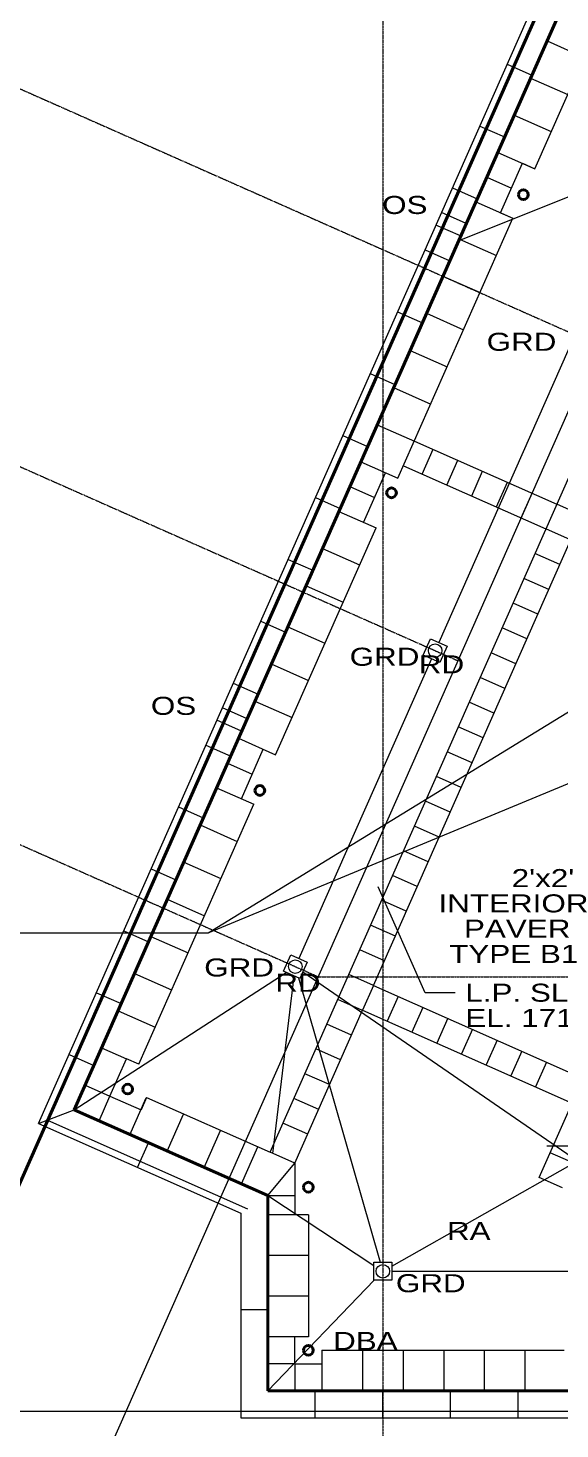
# Model space of a CAD drawing. Header units: inches. Extents: x -40190 to 0, y -3216 to 2257.
# Drawn here: x -24616 to -24144, y -34 to 1208 of the extents above; entities that cross this region are included whole.
import ezdxf
from ezdxf import colors
from ezdxf.entities.mleader import LeaderData, LeaderLine
from ezdxf.enums import TextEntityAlignment as Align
from ezdxf.math import Vec2, Vec3

# ---------------------------------------------------------------- set-up
doc = ezdxf.new("R2010")
doc.units = ezdxf.units.IN
doc.header["$LTSCALE"] = 0.5
doc.header["$MEASUREMENT"] = 0
doc.linetypes.add('A113$0$CENTER', pattern=[2, 1.25, -0.25, 0.25, -0.25])
for name, color, linetype in [('A113$0$63', 8, 'Continuous'), ('A113$0$A roof pave', 8, 'Continuous'), ('A113$0$A-ANNO-TEXT', 8, 'Continuous'), ('A113$0$A-GRID-GRD13-14', 8, 'Continuous'), ('A113$0$A-GRID-GRDP0-15', 8, 'Continuous'), ('A113$0$A-roof cope', 8, 'Continuous'), ('A113$0$A-roof davi', 8, 'Continuous'), ('A113$0$bp113 - A-ROOF-CRTS', 8, 'Continuous'), ('A113$0$bp113 - A-ROOF-RFDR', 8, 'Continuous'), ('A113$0$C-PROP', 8, 'Continuous'), ('A113$0$Items below', 8, 'Continuous'), ('E-Anno-Note', 6, 'Continuous'), ('XREF', 7, 'Continuous')]:
    doc.layers.add(name, color=color, linetype=linetype)
doc.styles.add('A113$0$style-Arial', font='arial.ttf')
doc.styles.add('MAMEP ANNO', font='arial.ttf', dxfattribs={"height": 0.101562})

# ---------------------------------------------------------------- blocks, each defined once
blk = doc.blocks.new('A113')
at = {"layer": 'A113$0$A roof pave', "lineweight": 13}
for p, q in [((-24166.1896, 1083.1219, -2660.425), (-24064.1638, 1313.5448, -2660.425)), ((-24400.9701, 211.5883, -2660.425), (-23933.0149, 1268.4548, -2660.425)), ((-24309.3336, 359.3202, -2660.425), (-23949.8162, 1171.2304, -2660.425)), ((-24196.5956, 1044.0902, -2660.425), (-24177.1621, 1087.9803, -2660.425)), ((-24177.1621, 1087.9803, -2660.425), (-24166.1896, 1083.1219, -2660.425)), ((-24196.5956, 1044.0902, -2660.425), (-24185.6231, 1039.2318, -2660.425)), ((-24287.6489, 808.8088, -2660.425), (-24185.6231, 1039.2318, -2660.425)), ((-24273.0029, 841.8863, -2660.425), (-24146.659, 785.9443, -2660.425)), ((-24282.7197, 819.9413, -2660.425), (-24156.3758, 763.9992, -2660.425)), ((-24318.0549, 769.7771, -2660.425), (-24298.6214, 813.6672, -2660.425)), ((-24396.1079, 563.8565, -2660.425), (-24307.0823, 764.9188, -2660.425)), ((-24426.5146, 524.8231, -2660.425), (-24407.0812, 568.7132, -2660.425)), ((-24517.5672, 289.5435, -2660.425), (-24415.5414, 519.9664, -2660.425)), ((-24309.3336, 359.3202, -2660.425), (-24123.2279, 276.9171, -2660.425)), ((-24379.0236, 201.8749, -2660.425), (-24319.0765, 337.3868, -2660.425)), ((-24319.0765, 337.3868, -2660.425), (-24132.9791, 254.9873, -2660.425)), ((-24543.1542, 261.3953, -2660.425), (-24528.5404, 294.4002, -2660.425)), ((-24517.5688, 289.5442, -2660.425), (-24528.5421, 294.4009, -2660.425)), ((-24543.1542, 261.3953, -2660.425), (-24515.524, 249.1663, -2660.425)), ((-24510.6953, 260.1742, -2660.425), (-24515.5159, 249.1849, -2660.425)), ((-24510.7035, 260.1556, -2660.425), (-24400.9701, 211.5883, -2660.425)), ((-24162.2327, 189.198, -2660.425), (-24132.9791, 254.9873, -2660.425)), ((-24379.0236, 201.8749, -2660.425), (-24379.0236, 156.0949, -2660.425)), ((-24141.5541, 179.9985, -2660.425), (-24162.2327, 189.198, -2660.425)), ((-24367.0236, 156.0949, -2660.425), (-24367.0236, 48.0949, -2660.425)), ((-24379.0236, 24.0949, -2660.425), (-24379.0236, 48.0949, -2660.425)), ((-24367.0236, 48.0949, -2660.425), (-24379.0236, 48.0949, -2660.425)), ((-24355.0236, 36.0949, -2660.425), (-24140.3134, 36.0949, -2660.425)), ((-24355.0236, 36.0949, -2660.425), (-24355.0236, 24.0949, -2660.425)), ((-24379.0236, 24.0949, -2660.425), (-24355.0236, 24.0949, -2660.425))]:
    blk.add_line(p, q, dxfattribs=at)
at = {"layer": 'A113$0$A roof pave', "lineweight": 0}
for p, q in [((-24155.3818, 1196.4497, -2660.425), (-24122.4643, 1181.8746, -2660.425)), ((-24169.9569, 1163.5321, -2660.425), (-24137.0394, 1148.957, -2660.425)), ((-24184.532, 1130.6146, -2660.425), (-24151.6145, 1116.0395, -2660.425)), ((-24199.1072, 1097.697, -2660.425), (-24166.1896, 1083.1219, -2660.425)), ((-24208.8239, 1075.752, -2660.425), (-24186.8789, 1066.0352, -2660.425)), ((-24218.5406, 1053.8069, -2660.425), (-24185.6231, 1039.2318, -2660.425)), ((-24233.1158, 1020.8893, -2660.425), (-24200.1982, 1006.3142, -2660.425)), ((-24247.6909, 987.9718, -2660.425), (-24214.7733, 973.3967, -2660.425)), ((-24262.266, 955.0542, -2660.425), (-24229.3484, 940.4791, -2660.425)), ((-24276.8411, 922.1367, -2660.425), (-24243.9235, 907.5615, -2660.425)), ((-24291.4162, 889.2191, -2660.425), (-24258.4986, 874.644, -2660.425)), ((-24305.9913, 856.3015, -2660.425), (-24273.0737, 841.7264, -2660.425)), ((-24266.101, 812.5829, -2660.425), (-24256.3843, 834.528, -2660.425)), ((-24320.5664, 823.384, -2660.425), (-24287.6489, 808.8088, -2660.425)), ((-24244.156, 802.8662, -2660.425), (-24234.4392, 824.8112, -2660.425)), ((-24222.2109, 793.1494, -2660.425), (-24212.4942, 815.0945, -2660.425)), ((-24330.2832, 801.4389, -2660.425), (-24308.3381, 791.7222, -2660.425)), ((-24200.2659, 783.4327, -2660.425), (-24190.5491, 805.3777, -2660.425)), ((-24178.3208, 773.7159, -2660.425), (-24168.6041, 795.661, -2660.425)), ((-24124.714, 776.2275, -2660.425), (-24146.659, 785.9443, -2660.425)), ((-24339.9999, 779.4939, -2660.425), (-24307.0823, 764.9188, -2660.425)), ((-24134.4307, 754.2825, -2660.425), (-24156.3758, 763.9992, -2660.425)), ((-24354.575, 746.5763, -2660.425), (-24321.6575, 732.0012, -2660.425)), ((-24144.1475, 732.3374, -2660.425), (-24166.0925, 742.0542, -2660.425)), ((-24153.8642, 710.3924, -2660.425), (-24175.8093, 720.1091, -2660.425)), ((-24369.1501, 713.6587, -2660.425), (-24336.2326, 699.0836, -2660.425)), ((-24163.581, 688.4473, -2660.425), (-24185.526, 698.1641, -2660.425)), ((-24385.3594, 677.2394, -2660.425), (-24352.4299, 662.665, -2660.425)), ((-24173.2977, 666.5023, -2660.425), (-24195.2427, 676.219, -2660.425)), ((-24183.0144, 644.5572, -2660.425), (-24204.9595, 654.274, -2660.425)), ((-24399.9337, 644.3099, -2660.425), (-24367.0043, 629.7355, -2660.425)), ((-24192.7312, 622.6122, -2660.425), (-24214.6762, 632.3289, -2660.425)), ((-24414.5081, 611.3804, -2660.425), (-24381.5786, 596.806, -2660.425)), ((-24202.4479, 600.6672, -2660.425), (-24224.393, 610.3839, -2660.425)), ((-24212.1647, 578.7221, -2660.425), (-24234.1097, 588.4389, -2660.425)), ((-24429.0825, 578.4509, -2660.425), (-24396.1079, 563.8565, -2660.425)), ((-24221.8814, 556.7771, -2660.425), (-24243.8265, 566.4938, -2660.425)), ((-24438.7959, 556.5044, -2660.425), (-24416.7979, 546.7682, -2660.425)), ((-24448.5093, 534.5578, -2660.425), (-24415.5414, 519.9664, -2660.425)), ((-24231.5981, 534.832, -2660.425), (-24253.5432, 544.5488, -2660.425)), ((-24241.3149, 512.887, -2660.425), (-24263.2599, 522.6037, -2660.425)), ((-24463.0794, 501.6381, -2660.425), (-24430.1115, 487.0467, -2660.425)), ((-24251.0316, 490.9419, -2660.425), (-24272.9767, 500.6587, -2660.425)), ((-24260.7484, 468.9969, -2660.425), (-24282.6934, 478.7136, -2660.425)), ((-24477.6495, 468.7183, -2660.425), (-24444.6816, 454.1269, -2660.425)), ((-24270.4651, 447.0519, -2660.425), (-24292.4102, 456.7686, -2660.425)), ((-24492.2196, 435.7985, -2660.425), (-24459.2517, 421.2071, -2660.425)), ((-24280.1819, 425.1068, -2660.425), (-24302.1269, 434.8236, -2660.425)), ((-24289.8986, 403.1618, -2660.425), (-24311.8436, 412.8785, -2660.425)), ((-24506.7897, 402.8787, -2660.425), (-24473.8218, 388.2873, -2660.425)), ((-24299.6153, 381.2167, -2660.425), (-24321.5604, 390.9335, -2660.425)), ((-24521.3598, 369.9589, -2660.425), (-24488.3919, 355.3675, -2660.425)), ((-24309.3321, 359.2717, -2660.425), (-24331.2771, 368.9884, -2660.425)), ((-24309.3336, 359.3202, -2660.425), (-24319.0765, 337.3868, -2660.425)), ((-24287.3886, 349.6035, -2660.425), (-24297.1315, 327.6701, -2660.425)), ((-24535.9299, 337.0391, -2660.425), (-24502.9619, 322.4477, -2660.425)), ((-24319.0488, 337.3266, -2660.425), (-24340.9939, 347.0434, -2660.425)), ((-24265.4451, 339.9353, -2660.425), (-24275.188, 318.0019, -2660.425)), ((-24328.7656, 315.3816, -2660.425), (-24350.7106, 325.0983, -2660.425)), ((-24243.5015, 330.2671, -2660.425), (-24253.2445, 308.3337, -2660.425)), ((-24221.558, 320.5989, -2660.425), (-24231.301, 298.6655, -2660.425)), ((-24199.6145, 310.9308, -2660.425), (-24209.3575, 288.9974, -2660.425)), ((-24550.5, 304.1193, -2660.425), (-24528.5404, 294.4002, -2660.425)), ((-24338.4823, 293.4366, -2660.425), (-24360.4273, 303.1533, -2660.425)), ((-24177.671, 301.2626, -2660.425), (-24187.414, 279.3292, -2660.425)), ((-24155.8341, 291.3543, -2660.425), (-24165.4704, 269.661, -2660.425)), ((-24348.199, 271.4915, -2660.425), (-24370.1441, 281.2082, -2660.425)), ((-24565.1088, 271.1122, -2660.425), (-24543.1525, 261.3945, -2660.425)), ((-24552.777, 239.3558, -2660.425), (-24543.1323, 261.3424, -2660.425)), ((-24525.2957, 226.8902, -2660.425), (-24510.894, 259.7214, -2660.425)), ((-24357.9158, 249.5465, -2660.425), (-24379.8608, 259.2632, -2660.425)), ((-24492.3281, 212.4286, -2660.425), (-24477.9264, 245.2597, -2660.425)), ((-24367.6325, 227.6014, -2660.425), (-24389.5776, 237.3182, -2660.425)), ((-24459.3606, 197.967, -2660.425), (-24444.9588, 230.7981, -2660.425)), ((-24426.393, 183.5054, -2660.425), (-24411.9912, 216.3365, -2660.425)), ((-24379.0399, 201.8382, -2660.425), (-24400.9849, 211.5549, -2660.425)), ((-24129.421, 200.8686, -2660.425), (-24152.4815, 211.1278, -2660.425)), ((-24403.0758, 173.1421, -2660.425), (-24379.0236, 201.8749, -2660.425)), ((-24403.0236, 173.1287, -2660.425), (-24379.0236, 173.1287, -2660.425)), ((-24367.0236, 156.0949, -2660.425), (-24403.0236, 156.0949, -2660.425)), ((-24367.0236, 120.0949, -2660.425), (-24403.0236, 120.0949, -2660.425)), ((-24367.0236, 84.0949, -2660.425), (-24403.0236, 84.0949, -2660.425)), ((-24379.0236, 48.0949, -2660.425), (-24403.0236, 48.0949, -2660.425)), ((-24319.0236, 36.0949, -2660.425), (-24319.0236, 0.0949, -2660.425)), ((-24283.0236, 36.0949, -2660.425), (-24283.0236, 0.0949, -2660.425)), ((-24247.0236, 36.0949, -2660.425), (-24247.0236, 0.0949, -2660.425)), ((-24211.0236, 36.0949, -2660.425), (-24211.0236, 0.0949, -2660.425)), ((-24175.0236, 36.0949, -2660.425), (-24175.0236, 0.0949, -2660.425)), ((-24379.0236, 24.0949, -2660.425), (-24403.0236, 24.0949, -2660.425)), ((-24379.0236, 24.0949, -2660.425), (-24379.0236, 0.0949, -2660.425)), ((-24355.0236, 24.0949, -2660.425), (-24355.0236, 0.0949, -2660.425))]:
    blk.add_line(p, q, dxfattribs=at)
at = {"layer": 'A113$0$A-ANNO-TEXT', "lineweight": 0}
blk.add_line((-24455.8634, 405.8801), (-23883.392, 643.2295), dxfattribs=at)
at = {"layer": 'A113$0$A-ANNO-TEXT', "lineweight": 0, "flags": 128}
for points in [[(-23986.0527, 1107.6613), (-24012.6874, 1107.6613), (-24232.112, 1019.8076)], [(-24773.8061, 405.8801), (-24455.8634, 405.8801), (-23936.0045, 724.7717)], [(-24236.8108, 352.8848), (-24263.4455, 352.8848), (-24305.0791, 446.9135)]]:
    blk.add_lwpolyline(points, dxfattribs=at)
at = {"layer": 'A113$0$A-GRID-GRD13-14', "lineweight": 0}
blk.add_line((-23034.8887, 216.9988, 0.001), (-24155.5004, 216.9988, 0.001), dxfattribs=at)
at = {"layer": 'A113$0$A-GRID-GRDP0-15', "linetype": 'A113$0$CENTER', "lineweight": 0}
for p, q in [((-24301.0236, 2113.2362), (-24301.0236, -676.9046)), ((-24943.0764, 1295.7705), (-24110.5721, 927.1574)), ((-25072.9294, 1018.4055), (-24234.537, 647.1853)), ((-25191.031, 735.7705), (-24358.5266, 367.1574)), ((-24358.5266, 367.1574), (-20364.9322, 367.1574))]:
    blk.add_line(p, q, dxfattribs=at)
at = {"layer": 'A113$0$A-GRID-GRDP0-15', "lineweight": 0}
blk.add_line((-23943.3256, 1304.8799), (-24820.8121, -676.9042), dxfattribs=at)
at = {"layer": 'A113$0$A-GRID-GRDP0-15', "lineweight": 0, "flags": 128}
blk.add_lwpolyline([(-24712.7547, -17.9051), (-24395.0245, -17.9051)], dxfattribs=at)
at = {"layer": 'A113$0$A-roof cope', "lineweight": 13}
for p, q in [((-24606.4807, 236.932, -2660.425), (-24089.9418, 1403.5237, -2660.425)), ((-24227.1326, 1034.5394, -2660.425), (-24249.0776, 1044.2562, -2660.425)), ((-24231.9889, 1023.566, -2660.425), (-24253.934, 1033.2827, -2660.425)), ((-24421.3857, 595.6024, -2660.425), (-24443.3308, 605.3191, -2660.425)), ((-24426.2421, 584.629, -2660.425), (-24448.1871, 594.3457, -2660.425)), ((-24606.4807, 236.932, -2660.425), (-24427.0236, 157.5054, -2660.425)), ((-24427.0236, 157.5054, -2660.425), (-24427.0236, -23.9051, -2660.425)), ((-24427.0236, -23.9051, -2660.425), (-22855.0236, -23.9051, -2660.425))]:
    blk.add_line(p, q, dxfattribs=at)
at = {"layer": 'A113$0$A-roof cope', "lineweight": 40}
for p, q in [((-24574.8175, 249.1636, -2660.425), (-24077.712, 1371.8653, -2660.425)), ((-24574.8175, 249.1636, -2660.425), (-24403.0236, 173.1287, -2660.425)), ((-24403.0236, 173.1287, -2660.425), (-24403.0236, 0.0949, -2660.425)), ((-24403.0236, 0.0949, -2660.425), (-22879.0236, 0.0949, -2660.425))]:
    blk.add_line(p, q, dxfattribs=at)
at = {"layer": 'A113$0$A-roof cope', "lineweight": 0}
for p, q in [((-24190.7264, 1175.9039, -2660.425), (-24168.7813, 1166.1872, -2660.425)), ((-24215.0182, 1121.0413, -2660.425), (-24193.0732, 1111.3246, -2660.425)), ((-24239.3101, 1066.1787, -2660.425), (-24217.365, 1056.462, -2660.425)), ((-24263.6019, 1011.3161, -2660.425), (-24241.6569, 1001.5994, -2660.425)), ((-24287.8938, 956.4535, -2660.425), (-24265.9487, 946.7368, -2660.425)), ((-24312.1856, 901.5909, -2660.425), (-24290.2406, 891.8742, -2660.425)), ((-24336.4775, 846.7283, -2660.425), (-24314.5324, 837.0115, -2660.425)), ((-24360.7693, 791.8657, -2660.425), (-24338.8243, 782.1489, -2660.425)), ((-24385.0612, 737.0031, -2660.425), (-24363.1162, 727.2863, -2660.425)), ((-24409.3531, 682.1405, -2660.425), (-24387.408, 672.4237, -2660.425)), ((-24433.6449, 627.2779, -2660.425), (-24411.6999, 617.5611, -2660.425)), ((-24457.9368, 572.4152, -2660.425), (-24435.9917, 562.6985, -2660.425)), ((-24482.2286, 517.5526, -2660.425), (-24460.2836, 507.8359, -2660.425)), ((-24506.5205, 462.69, -2660.425), (-24484.5754, 452.9733, -2660.425)), ((-24530.8123, 407.8274, -2660.425), (-24508.8673, 398.1107, -2660.425)), ((-24555.1042, 352.9648, -2660.425), (-24533.1591, 343.2481, -2660.425)), ((-24579.396, 298.1022, -2660.425), (-24557.451, 288.3855, -2660.425)), ((-24606.4807, 236.932, -2660.425), (-24574.8175, 249.1636, -2660.425)), ((-24518.6966, 198.0793, -2660.425), (-24508.9832, 220.0258, -2660.425)), ((-24427.0236, 72.0955, -2660.425), (-24403.0236, 72.0955, -2660.425)), ((-24361.0139, -23.9051, -2660.425), (-24361.0139, 0.0949, -2660.425)), ((-24301.0139, -23.9051, -2660.425), (-24301.0139, 0.0949, -2660.425)), ((-24241.0139, -23.9051, -2660.425), (-24241.0139, 0.0949, -2660.425)), ((-24181.0139, -23.9051, -2660.425), (-24181.0139, 0.0949, -2660.425))]:
    blk.add_line(p, q, dxfattribs=at)
at = {"layer": 'A113$0$A-roof davi', "lineweight": 40, "extrusion": (0, 0, -1)}
for centre in [(24176.3487, 1060.1777, 2660.425), (24293.3363, 795.9639, 2660.425), (24410.1331, 532.1809, 2660.425), (24527.3226, 267.5111, 2660.425), (24367.0236, 180.5949, 2660.425), (24367.0236, 36.0949, 2660.425)]:
    blk.add_circle(centre, 4.319, dxfattribs=at)
at = {"layer": 'A113$0$bp113 - A-ROOF-CRTS', "lineweight": 13}
for p, q in [((-24007.3149, 1214.7007, -2660.425), (-24251.4144, 663.4074, -2660.425)), ((-24257.8922, 648.7773, -2660.425), (-24375.404, 383.3794, -2660.425)), ((-24574.8175, 249.1636, -2660.425), (-24386.673, 370.87, -2660.425)), ((-24398.5327, 210.5095, -2660.425), (-24379.6409, 367.7576, -2660.425)), ((-24375.7608, 366.0402, -2660.425), (-24303.3237, 114.0949, -2660.425)), ((-24371.9344, 371.4558, -2660.425), (-24128.3134, 204.0949, -2660.425)), ((-24293.0236, 110.6228, -2660.425), (-24128.0435, 203.9985, -2660.425)), ((-24403.0236, 173.1287, -2660.425), (-24309.0236, 111.3525, -2660.425)), ((-24293.0236, 106.0949, -2660.425), (-23949.0236, 106.0949, -2660.425)), ((-24403.0236, 0.0949, -2660.425), (-24308.7217, 98.0949, -2660.425))]:
    blk.add_line(p, q, dxfattribs=at)
at = {"layer": 'A113$0$bp113 - A-ROOF-RFDR', "lineweight": 13}
for centre in [(-24254.6533, 656.0923, -2660.425), (-24378.6429, 376.0644, -2660.425), (-24301.0236, 106.0949, -2660.425)]:
    blk.add_circle(centre, 6, dxfattribs=at)
for points in [[(-24258.7298, 666.6452, -2660.425), (-24244.0989, 660.1695, -2660.425), (-24250.5767, 645.5395, -2660.425), (-24265.2077, 652.0152, -2660.425)], [(-24382.7195, 386.6173, -2660.425), (-24368.0885, 380.1416, -2660.425), (-24374.5663, 365.5116, -2660.425), (-24389.1973, 371.9873, -2660.425)], [(-24309.0236, 114.0949, -2660.425), (-24293.0236, 114.0949, -2660.425), (-24293.0236, 98.0949, -2660.425), (-24309.0236, 98.0949, -2660.425)]]:
    blk.add_3dface(points, dxfattribs=at)
at = {"layer": 'A113$0$C-PROP', "lineweight": 40, "flags": 128}
blk.add_lwpolyline([(-25004.5437, -676.9041), (-24022.0239, 1542.095), (-21061.0239, 1542.095), (-21061.0239, -676.9042)], dxfattribs=at)
at = {"layer": 'A113$0$Items below', "lineweight": 0}
for p, q in [((-24598.5649, 239.9899, -2660.425), (-24086.8843, 1395.6091, -2660.425)), ((-24598.5649, 239.9899, -2660.425), (-24421.0236, 161.4112, -2660.425)), ((-24421.0236, -17.9051, -2660.425), (-22861.0236, -17.9051, -2660.425))]:
    blk.add_line(p, q, dxfattribs=at)
at = {"layer": 'A113$0$63', "lineweight": 0, "style": 'A113$0$style-Arial', "width": 1.246875}
for s, p in [('RD', (-24269.0405, 635.9394)), ('RD', (-24396.4432, 353.7602)), ('RA', (-24244.1476, 133.7873, -0.001)), ('DBA', (-24345.1498, 36.3623))]:
    blk.add_text(s, height=16, dxfattribs=at).set_placement(p)
at = {"layer": 'A113$0$A-ANNO-TEXT', "lineweight": 70, "style": 'A113$0$style-Arial', "width": 1.246875}
for s, p in [('OS', (-24301.6639, 1043.072)), ('GRD', (-24208.993, 921.8145)), ('GRD', (-24330.4779, 642.692)), ('OS', (-24506.7888, 599.186)), ('GRD', (-24459.4774, 367.2991)), ('GRD', (-24289.4619, 87.5004))]:
    blk.add_text(s, height=16, dxfattribs=at).set_placement(p)
for s, p in [("2'x2'", (-24131.1874, 454.5183)), ('INTERIOR', (-24118.6, 432.1183)), (' PAVER', (-24134.5759, 409.7183)), ('TYPE B1', (-24127.5836, 387.3184))]:
    blk.add_text(s, height=16, dxfattribs=at).set_placement(p, align=Align.MIDDLE_RIGHT)
at = {"layer": 'A113$0$A-ANNO-TEXT', "lineweight": 13, "style": 'A113$0$style-Arial', "width": 1.246875}
for s, height, p in [('L.P. SLAB', 16, (-24227.8492, 344.959)), ('EL. 171\'-10"', 15.999998, (-24227.8492, 322.5591))]:
    blk.add_text(s, height=height, dxfattribs=at).set_placement(p)

msp = doc.modelspace()

# ---------------------------------------------------------------- block references
at = {"layer": 'XREF'}
msp.add_blockref('A113', (0.1, 0), dxfattribs=at)

# ---------------------------------------------------------------- leaders
at = {"layer": 'E-Anno-Note'}
ml = msp.add_multileader_mtext('Standard', dxfattribs=at)
ml.set_content('2P-30A/NFSS FOR GENERATOR JACKET WATER HEATER (480V, 1%%C)', color=(89, 89, 89), style='MAMEP ANNO')
ml.set_leader_properties(color=256, linetype='Continuous')
ml.build(insert=Vec2(0, 0))
ml.multileader.update_dxf_attribs({"has_dogleg": 0, "text_right_attachment_type": 3, "dogleg_length": 3.84, "arrow_head_size": 12, "scale": 96})
ctx = ml.context
ctx.base_point, ctx.scale, ctx.char_height, ctx.arrow_head_size, ctx.landing_gap_size, ctx.plane_origin = Vec3(-22108, 375.3), 96, 7.68, 12, 3.75, Vec3(-21875.4, 379.5)
ctx.right_attachment, ctx.text_align_type = 3, 2
notes = []
notes.append((ctx, [(0, (1, 1, 0), (-21547.3, 362.1), (-1, 0), 369, [(0, [(-21843.7, 423.1), (-21908.6, 362.1)], 0, [])])]))
ctx.mtext.insert, ctx.mtext.width, ctx.mtext.alignment, ctx.mtext.flow_direction = Vec3(-21920.1, 380.3), 190.309, 3, 5
for ctx, leaders in notes:
    for number, flags, end, landing, length, lines in leaders:
        leader = LeaderData()
        leader.index, (leader.has_last_leader_line, leader.has_dogleg_vector, leader.attachment_direction) = number, flags
        leader.last_leader_point, leader.dogleg_vector, leader.dogleg_length = Vec3(end), Vec3(landing), length
        for number, points, colour, breaks in lines:
            line = LeaderLine()
            line.index, line.vertices, line.color, line.breaks = number, Vec3.list(points), colors.encode_raw_color(colour), breaks
            leader.lines.append(line)
        ctx.leaders.append(leader)

doc.saveas('drawing.dxf')
